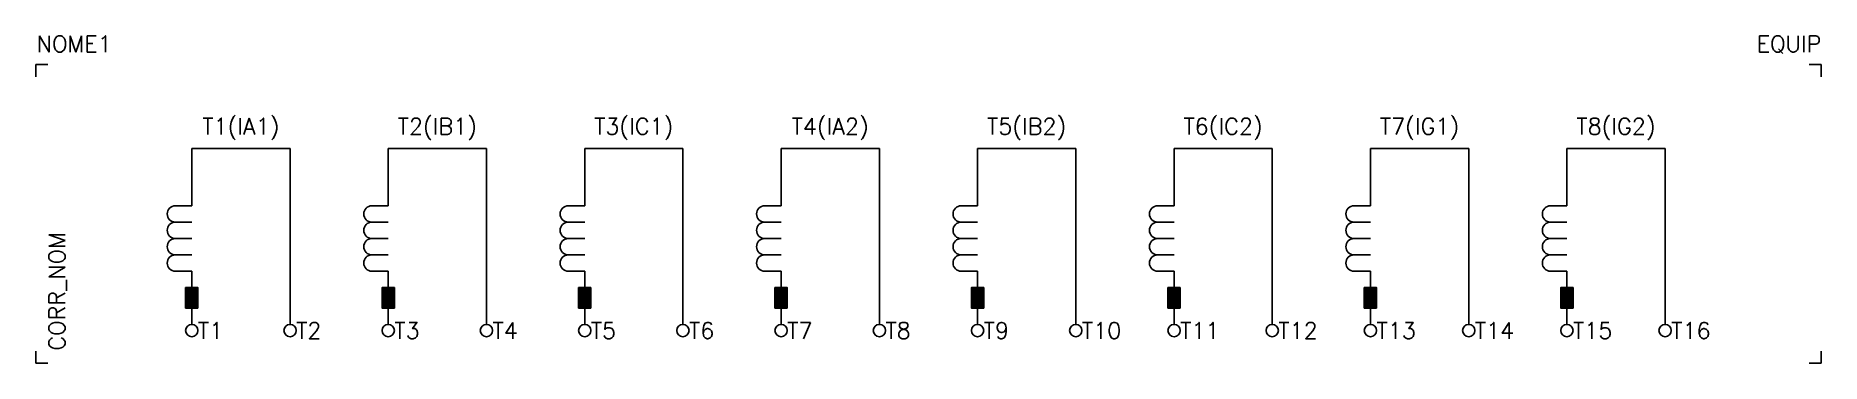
# Model space of a CAD drawing. Extents: x 377 to 596, y 328 to 368.
import ezdxf
from ezdxf.enums import TextEntityAlignment as Align

# ---------------------------------------------------------------- set-up
doc = ezdxf.new("R2010")
doc.units = 0
doc.header["$MEASUREMENT"] = 0
doc.layers.get('0').update_dxf_attribs({"linetype": 'CONTINUOUS'})
doc.styles.add('ROMANS', font='romans')

# ---------------------------------------------------------------- blocks, each defined once
blk = doc.blocks.new('RETANG')
at = {"color": 0}
blk.add_lwpolyline([(2.5, 0), (2.5, 1.5), (0, 1.5), (0, 0)], close=True, dxfattribs=at)
blk.add_solid([(0, 0), (0, 1.5), (2.5, 0), (2.5, 1.5)], dxfattribs=at)

msp = doc.modelspace()

# ---------------------------------------------------------------- linework, layer by layer
for p, q in [((377.45, 364.29), (377.45, 362.81)), ((377.45, 364.29), (378.92, 364.29)), ((595.6, 364.29), (594.12, 364.29)), ((595.6, 364.29), (595.6, 362.81)), ((396.52, 354.04), (408.52, 354.04)), ((420.52, 354.04), (432.52, 354.04)), ((444.52, 354.04), (456.52, 354.04)), ((468.52, 354.04), (480.52, 354.04)), ((492.52, 354.04), (504.52, 354.04)), ((516.52, 354.04), (528.52, 354.04)), ((540.52, 354.04), (552.52, 354.04)), ((564.52, 354.04), (576.52, 354.04)), ((394.52, 347.04), (396.52, 347.04)), ((418.52, 347.04), (420.52, 347.04)), ((442.52, 347.04), (444.52, 347.04)), ((466.52, 347.04), (468.52, 347.04)), ((490.52, 347.04), (492.52, 347.04)), ((514.52, 347.04), (516.52, 347.04)), ((538.52, 347.04), (540.52, 347.04)), ((562.52, 347.04), (564.52, 347.04)), ((394.52, 345.04), (396.52, 345.04)), ((418.52, 345.04), (420.52, 345.04)), ((442.52, 345.04), (444.52, 345.04)), ((466.52, 345.04), (468.52, 345.04)), ((490.52, 345.04), (492.52, 345.04)), ((514.52, 345.04), (516.52, 345.04)), ((538.52, 345.04), (540.52, 345.04)), ((562.52, 345.04), (564.52, 345.04)), ((394.52, 343.04), (396.52, 343.04)), ((394.52, 343.04), (396.52, 343.04)), ((418.52, 343.04), (420.52, 343.04)), ((418.52, 343.04), (420.52, 343.04)), ((442.52, 343.04), (444.52, 343.04)), ((442.52, 343.04), (444.52, 343.04)), ((466.52, 343.04), (468.52, 343.04)), ((466.52, 343.04), (468.52, 343.04)), ((490.52, 343.04), (492.52, 343.04)), ((490.52, 343.04), (492.52, 343.04)), ((514.52, 343.04), (516.52, 343.04)), ((514.52, 343.04), (516.52, 343.04)), ((538.52, 343.04), (540.52, 343.04)), ((538.52, 343.04), (540.52, 343.04)), ((562.52, 343.04), (564.52, 343.04)), ((562.52, 343.04), (564.52, 343.04)), ((394.52, 341.04), (396.52, 341.04)), ((396.52, 341.04), (394.52, 341.04)), ((418.52, 341.04), (420.52, 341.04)), ((420.52, 341.04), (418.52, 341.04)), ((442.52, 341.04), (444.52, 341.04)), ((444.52, 341.04), (442.52, 341.04)), ((466.52, 341.04), (468.52, 341.04)), ((468.52, 341.04), (466.52, 341.04)), ((490.52, 341.04), (492.52, 341.04)), ((492.52, 341.04), (490.52, 341.04)), ((514.52, 341.04), (516.52, 341.04)), ((516.52, 341.04), (514.52, 341.04)), ((538.52, 341.04), (540.52, 341.04)), ((540.52, 341.04), (538.52, 341.04)), ((562.52, 341.04), (564.52, 341.04)), ((564.52, 341.04), (562.52, 341.04)), ((394.52, 339.04), (396.52, 339.04)), ((418.52, 339.04), (420.52, 339.04)), ((442.52, 339.04), (444.52, 339.04)), ((466.52, 339.04), (468.52, 339.04)), ((490.52, 339.04), (492.52, 339.04)), ((514.52, 339.04), (516.52, 339.04)), ((538.52, 339.04), (540.52, 339.04)), ((562.52, 339.04), (564.52, 339.04)), ((377.45, 327.79), (377.45, 329.26)), ((377.45, 327.79), (378.92, 327.79)), ((595.6, 327.79), (594.12, 327.79)), ((595.6, 327.79), (595.6, 329.26))]:
    msp.add_line(p, q)
at = {"color": 0}
for p, q in [((396.52, 354.04), (396.52, 347.04)), ((408.52, 354.04), (408.52, 332.54)), ((420.52, 354.04), (420.52, 347.04)), ((432.52, 354.04), (432.52, 332.54)), ((444.52, 354.04), (444.52, 347.04)), ((456.52, 354.04), (456.52, 332.54)), ((468.52, 354.04), (468.52, 347.04)), ((480.52, 354.04), (480.52, 332.54)), ((492.52, 354.04), (492.52, 347.04)), ((504.52, 354.04), (504.52, 332.54)), ((516.52, 354.04), (516.52, 347.04)), ((528.52, 354.04), (528.52, 332.54)), ((540.52, 354.04), (540.52, 347.04)), ((552.52, 354.04), (552.52, 332.54)), ((564.52, 354.04), (564.52, 347.04)), ((576.52, 354.04), (576.52, 332.54)), ((396.52, 339.04), (396.52, 332.54)), ((420.52, 339.04), (420.52, 332.54)), ((444.52, 339.04), (444.52, 332.54)), ((468.52, 339.04), (468.52, 332.54)), ((492.52, 339.04), (492.52, 332.54)), ((516.52, 339.04), (516.52, 332.54)), ((540.52, 339.04), (540.52, 332.54)), ((564.52, 339.04), (564.52, 332.54))]:
    msp.add_line(p, q, dxfattribs=at)
for points in [[(394.52, 345.04, -1), (394.52, 347.04), (396.52, 347.04)], [(418.52, 345.04, -1), (418.52, 347.04), (420.52, 347.04)], [(442.52, 345.04, -1), (442.52, 347.04), (444.52, 347.04)], [(466.52, 345.04, -1), (466.52, 347.04), (468.52, 347.04)], [(490.52, 345.04, -1), (490.52, 347.04), (492.52, 347.04)], [(514.52, 345.04, -1), (514.52, 347.04), (516.52, 347.04)], [(538.52, 345.04, -1), (538.52, 347.04), (540.52, 347.04)], [(562.52, 345.04, -1), (562.52, 347.04), (564.52, 347.04)], [(394.52, 343.04, -1), (394.52, 345.04), (396.52, 345.04)], [(418.52, 343.04, -1), (418.52, 345.04), (420.52, 345.04)], [(442.52, 343.04, -1), (442.52, 345.04), (444.52, 345.04)], [(466.52, 343.04, -1), (466.52, 345.04), (468.52, 345.04)], [(490.52, 343.04, -1), (490.52, 345.04), (492.52, 345.04)], [(514.52, 343.04, -1), (514.52, 345.04), (516.52, 345.04)], [(538.52, 343.04, -1), (538.52, 345.04), (540.52, 345.04)], [(562.52, 343.04, -1), (562.52, 345.04), (564.52, 345.04)], [(394.52, 341.04, 1), (394.52, 339.04), (396.52, 339.04)], [(418.52, 341.04, 1), (418.52, 339.04), (420.52, 339.04)], [(442.52, 341.04, 1), (442.52, 339.04), (444.52, 339.04)], [(466.52, 341.04, 1), (466.52, 339.04), (468.52, 339.04)], [(490.52, 341.04, 1), (490.52, 339.04), (492.52, 339.04)], [(514.52, 341.04, 1), (514.52, 339.04), (516.52, 339.04)], [(538.52, 341.04, 1), (538.52, 339.04), (540.52, 339.04)], [(562.52, 341.04, 1), (562.52, 339.04), (564.52, 339.04)]]:
    msp.add_lwpolyline(points, format="xyb")
for centre in [(396.52, 331.79), (408.52, 331.79), (420.52, 331.79), (432.52, 331.79), (444.52, 331.79), (456.52, 331.79), (468.52, 331.79), (480.52, 331.79), (492.52, 331.79), (504.52, 331.79), (516.52, 331.79), (528.52, 331.79), (540.52, 331.79), (552.52, 331.79), (564.52, 331.79), (576.52, 331.79)]:
    msp.add_circle(centre, 0.75, dxfattribs=at)
for centre in [(394.52, 342.04), (418.52, 342.04), (442.52, 342.04), (466.52, 342.04), (490.52, 342.04), (514.52, 342.04), (538.52, 342.04), (562.52, 342.04)]:
    msp.add_arc(centre, 1, 90, 270)

# ---------------------------------------------------------------- block references
at = {"xscale": -1, "rotation": 90}
for p in [(397.27, 337.04), (421.27, 337.04), (445.27, 337.04), (469.27, 337.04), (493.27, 337.04), (517.27, 337.04), (541.27, 337.04), (565.27, 337.04)]:
    msp.add_blockref('RETANG', p, dxfattribs=at)

# ---------------------------------------------------------------- texts
at = {"style": 'ROMANS'}
for s, p in [('T1(IA1)', (402.52, 356.75)), ('T2(IB1)', (426.52, 356.75)), ('T3(IC1)', (450.52, 356.75)), ('T4(IA2)', (474.52, 356.75)), ('T5(IB2)', (498.52, 356.75)), ('T6(IC2)', (522.52, 356.75)), ('T7(IG1)', (546.52, 356.75)), ('T8(IG2)', (570.52, 356.75))]:
    msp.add_text(s, height=2, dxfattribs=at).set_placement(p, align=Align.MIDDLE_CENTER)
at = {"lineweight": -3, "style": 'ROMANS'}
msp.add_attdef('NOME1', text='', height=2, dxfattribs=at).set_placement((382.15, 366.83), align=Align.MIDDLE_CENTER)
msp.add_attdef('EQUIP', text='', height=2, dxfattribs=at).set_placement((595.6, 366.83), align=Align.MIDDLE_RIGHT)
msp.add_attdef('CORR_NOM', text='', height=2, rotation=90, dxfattribs=at).set_placement((380.04, 329.34), align=Align.MIDDLE_LEFT)
for tag, p in [('T1', (397.27, 331.79)), ('T2', (409.27, 331.79)), ('T3', (421.27, 331.79)), ('T4', (433.27, 331.79)), ('T5', (445.27, 331.79)), ('T6', (457.27, 331.79)), ('T7', (469.27, 331.79)), ('T8', (481.27, 331.79)), ('T9', (493.27, 331.79)), ('T10', (505.27, 331.79)), ('T11', (517.27, 331.79)), ('T12', (529.27, 331.79)), ('T13', (541.27, 331.79)), ('T14', (553.27, 331.79)), ('T15', (565.27, 331.79)), ('T16', (577.27, 331.79))]:
    msp.add_attdef(tag, text='', height=2, dxfattribs=at).set_placement(p, align=Align.MIDDLE_LEFT)

doc.saveas('drawing.dxf')
